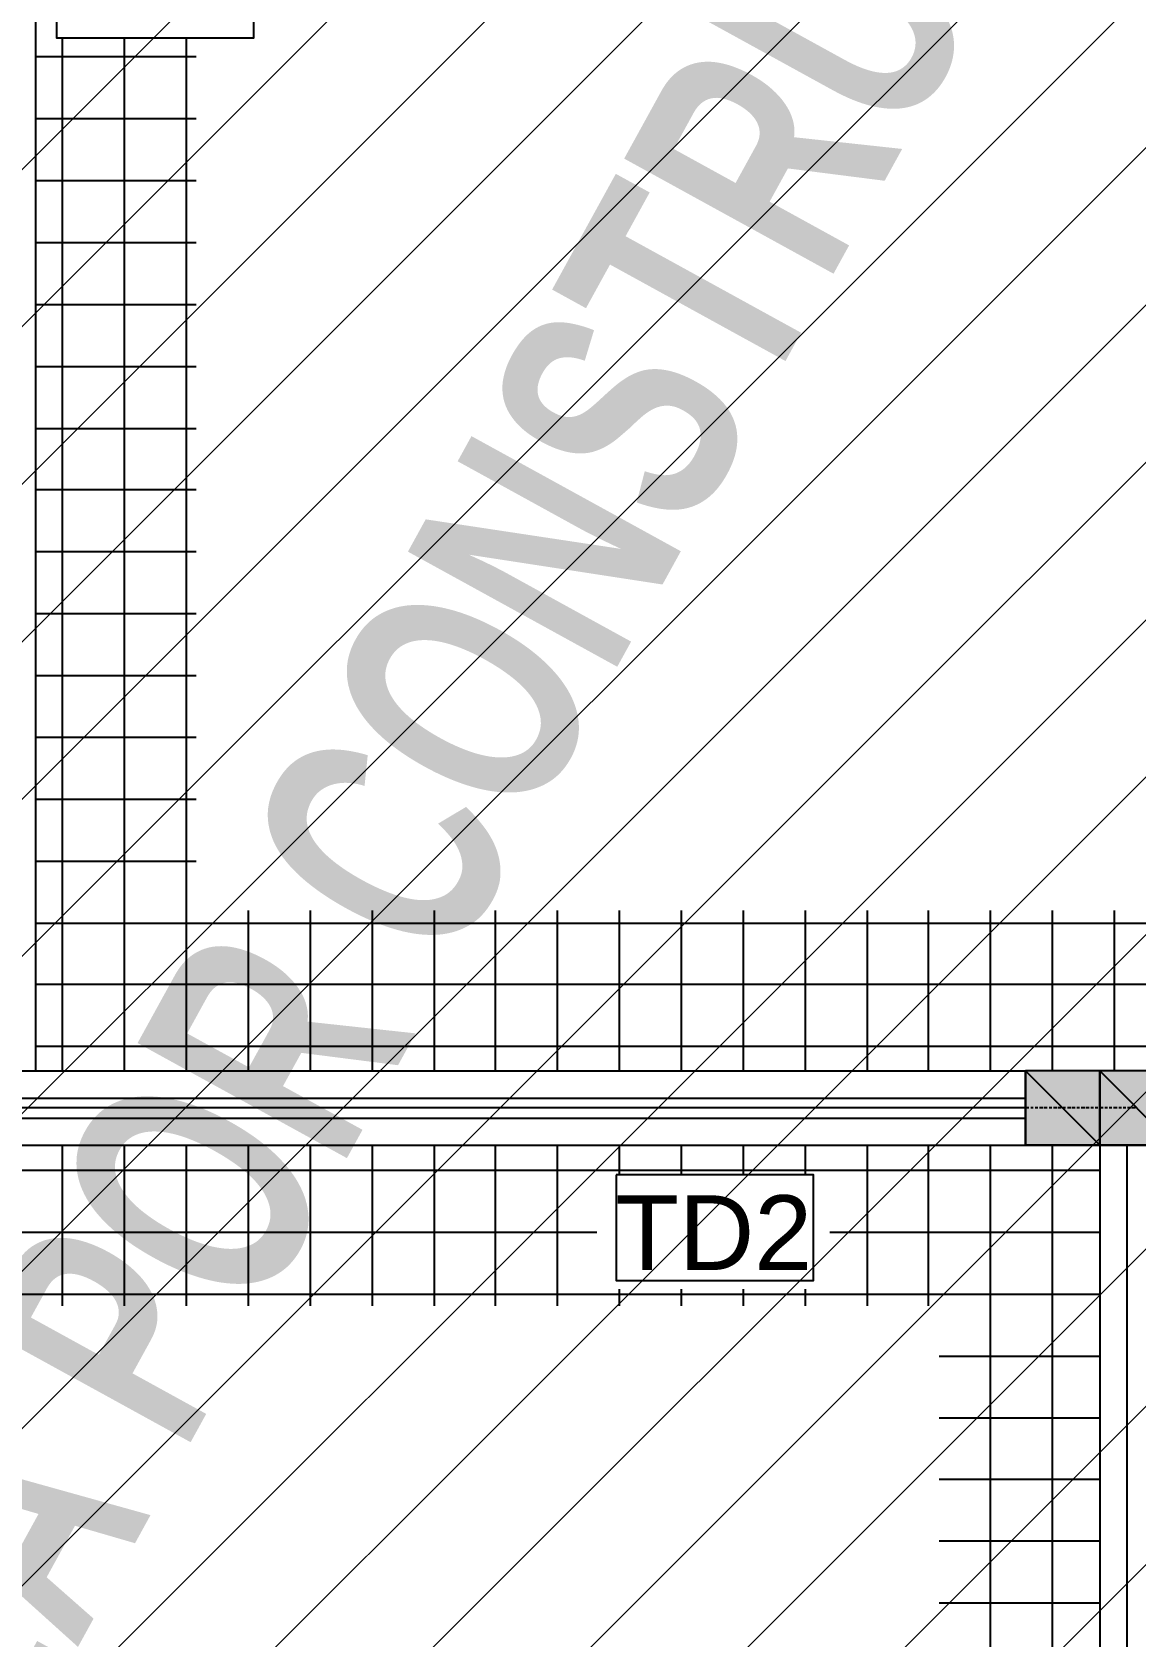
# Model space of a CAD drawing. Header units: metres. Extents: x 2.9 to 42.8, y 1.7 to 28.7.
# Drawn here: x 9.275 to 11.505, y 15.181 to 18.425 of the extents above; entities that cross this region are included whole.
import ezdxf

# ---------------------------------------------------------------- set-up
doc = ezdxf.new("R2010")
doc.units = ezdxf.units.M
for name, color, linetype in [('AMARILLO', 2, 'Continuous'), ('MAGENTA', 6, 'Continuous'), ('NEGRO', 7, 'Continuous'), ('RELLENO_MAGENTA', 6, 'Continuous'), ('TEXTO', 7, 'Continuous')]:
    doc.layers.add(name, color=color, linetype=linetype)
doc.layers.add('RGB_147_149_152', color=7, linetype='Continuous', true_color=0x939598)
doc.styles.add('ArialMT', font='arial.ttf')
doc.styles.add('ArialNarrow_Bold', font='ARIALNB.TTF')

msp = doc.modelspace()

# ---------------------------------------------------------------- hatches: boundary and pattern name
at = {"layer": 'RELLENO_MAGENTA'}
h = msp.add_hatch(color=256, dxfattribs=at)
h.dxf.hatch_style = 1
h.paths.add_polyline_path([(11.4318, 16.3248), (11.2818, 16.3248), (11.4318, 16.1749), (11.4318, 16.3248)])
h.paths.add_polyline_path([(11.2818, 16.3248), (11.4318, 16.1749), (11.2818, 16.1749), (11.2818, 16.3248)])
h = msp.add_hatch(color=256, dxfattribs=at)
h.dxf.hatch_style = 1
h.paths.add_polyline_path([(11.5817, 16.3248), (11.4318, 16.3248), (11.5817, 16.1749), (11.5817, 16.3248)])
h.paths.add_polyline_path([(11.4318, 16.3248), (11.5817, 16.1749), (11.4318, 16.1749), (11.4318, 16.3248)])

# ---------------------------------------------------------------- linework, layer by layer
at = {"layer": 'AMARILLO', "lineweight": -3}
for points in [[(7.5812, 16.2701), (11.2818, 16.2701)], [(7.5812, 16.2295), (11.2818, 16.2295)], [(9.2763, 16.2507), (9.2816, 16.2507)], [(9.2851, 16.2507), (9.2922, 16.2507)], [(9.2939, 16.2507), (9.301, 16.2507)], [(9.3045, 16.2507), (9.3098, 16.2507)], [(9.3133, 16.2507), (9.3204, 16.2507)], [(9.3222, 16.2507), (9.3292, 16.2507)], [(9.3327, 16.2507), (9.338, 16.2507)], [(9.3416, 16.2507), (9.3468, 16.2507)], [(9.3504, 16.2507), (9.3574, 16.2507)], [(9.361, 16.2507), (9.3662, 16.2507)], [(9.3698, 16.2507), (9.3751, 16.2507)], [(9.3786, 16.2507), (9.3857, 16.2507)], [(9.3892, 16.2507), (9.3945, 16.2507)], [(9.398, 16.2507), (9.4033, 16.2507)], [(9.4068, 16.2507), (9.4139, 16.2507)], [(9.4156, 16.2507), (9.4227, 16.2507)], [(9.4262, 16.2507), (9.4315, 16.2507)], [(9.435, 16.2507), (9.4421, 16.2507)], [(9.4439, 16.2507), (9.4509, 16.2507)], [(9.4544, 16.2507), (9.4597, 16.2507)], [(9.4633, 16.2507), (9.4703, 16.2507)], [(9.4721, 16.2507), (9.4791, 16.2507)], [(9.4827, 16.2507), (9.488, 16.2507)], [(9.4915, 16.2507), (9.4985, 16.2507)], [(9.5003, 16.2507), (9.5074, 16.2507)], [(9.5109, 16.2507), (9.5162, 16.2507)], [(9.5197, 16.2507), (9.525, 16.2507)], [(9.5285, 16.2507), (9.5356, 16.2507)], [(9.5391, 16.2507), (9.5444, 16.2507)], [(9.5479, 16.2507), (9.5532, 16.2507)], [(9.5567, 16.2507), (9.5638, 16.2507)], [(9.5673, 16.2507), (9.5726, 16.2507)], [(9.5762, 16.2507), (9.5814, 16.2507)], [(9.585, 16.2507), (9.592, 16.2507)], [(9.5938, 16.2507), (9.6008, 16.2507)], [(9.6044, 16.2507), (9.6097, 16.2507)], [(9.6132, 16.2507), (9.6203, 16.2507)], [(9.622, 16.2507), (9.6291, 16.2507)], [(9.6326, 16.2507), (9.6379, 16.2507)], [(9.6414, 16.2507), (9.6485, 16.2507)], [(9.6502, 16.2507), (9.6573, 16.2507)], [(9.6608, 16.2507), (9.6661, 16.2507)], [(9.6696, 16.2507), (9.6767, 16.2507)], [(9.6785, 16.2507), (9.6855, 16.2507)], [(9.689, 16.2507), (9.6943, 16.2507)], [(9.6979, 16.2507), (9.7032, 16.2507)], [(9.7067, 16.2507), (9.7137, 16.2507)], [(9.7173, 16.2507), (9.7226, 16.2507)], [(9.7261, 16.2507), (9.7314, 16.2507)], [(9.7349, 16.2507), (9.742, 16.2507)], [(9.7455, 16.2507), (9.7508, 16.2507)], [(9.7543, 16.2507), (9.7596, 16.2507)], [(9.7631, 16.2507), (9.7702, 16.2507)], [(9.7719, 16.2507), (9.779, 16.2507)], [(9.7825, 16.2507), (9.7878, 16.2507)], [(9.7913, 16.2507), (9.7984, 16.2507)], [(9.8002, 16.2507), (9.8072, 16.2507)], [(9.8108, 16.2507), (9.816, 16.2507)], [(9.8196, 16.2507), (9.8266, 16.2507)], [(9.8284, 16.2507), (9.8354, 16.2507)], [(9.839, 16.2507), (9.8443, 16.2507)], [(9.8478, 16.2507), (9.8548, 16.2507)], [(9.8566, 16.2507), (9.8637, 16.2507)], [(9.8672, 16.2507), (9.8725, 16.2507)], [(9.876, 16.2507), (9.8813, 16.2507)], [(9.8848, 16.2507), (9.8919, 16.2507)], [(9.8954, 16.2507), (9.9007, 16.2507)], [(9.9042, 16.2507), (9.9095, 16.2507)], [(9.9131, 16.2507), (9.9201, 16.2507)], [(9.9219, 16.2507), (9.9289, 16.2507)], [(9.9325, 16.2507), (9.9378, 16.2507)], [(9.9413, 16.2507), (9.9483, 16.2507)], [(9.9501, 16.2507), (9.9572, 16.2507)], [(9.9607, 16.2507), (9.966, 16.2507)], [(9.9695, 16.2507), (9.9766, 16.2507)], [(9.9783, 16.2507), (9.9854, 16.2507)], [(9.9889, 16.2507), (9.9942, 16.2507)], [(9.9977, 16.2507), (10.0048, 16.2507)], [(10.0065, 16.2507), (10.0136, 16.2507)], [(10.0171, 16.2507), (10.0224, 16.2507)], [(10.0259, 16.2507), (10.033, 16.2507)], [(10.0348, 16.2507), (10.0418, 16.2507)], [(10.0453, 16.2507), (10.0506, 16.2507)], [(10.0542, 16.2507), (10.0595, 16.2507)], [(10.063, 16.2507), (10.07, 16.2507)], [(10.0736, 16.2507), (10.0789, 16.2507)], [(10.0824, 16.2507), (10.0877, 16.2507)], [(10.0912, 16.2507), (10.0983, 16.2507)], [(10.1, 16.2507), (10.1071, 16.2507)], [(10.1106, 16.2507), (10.1159, 16.2507)], [(10.1194, 16.2507), (10.1265, 16.2507)], [(10.1283, 16.2507), (10.1353, 16.2507)], [(10.1388, 16.2507), (10.1441, 16.2507)], [(10.1477, 16.2507), (10.1547, 16.2507)], [(10.1565, 16.2507), (10.1635, 16.2507)], [(10.1671, 16.2507), (10.1723, 16.2507)], [(10.1759, 16.2507), (10.1829, 16.2507)], [(10.1847, 16.2507), (10.1917, 16.2507)], [(10.1953, 16.2507), (10.2006, 16.2507)], [(10.2041, 16.2507), (10.2094, 16.2507)], [(10.2129, 16.2507), (10.22, 16.2507)], [(10.2235, 16.2507), (10.2288, 16.2507)], [(10.2323, 16.2507), (10.2376, 16.2507)], [(10.2411, 16.2507), (10.2482, 16.2507)], [(10.2517, 16.2507), (10.257, 16.2507)], [(10.2605, 16.2507), (10.2658, 16.2507)], [(10.2694, 16.2507), (10.2764, 16.2507)], [(10.2782, 16.2507), (10.2852, 16.2507)], [(10.2888, 16.2507), (10.2941, 16.2507)], [(10.2976, 16.2507), (10.3046, 16.2507)], [(10.3064, 16.2507), (10.3135, 16.2507)], [(10.317, 16.2507), (10.3223, 16.2507)], [(10.3258, 16.2507), (10.3329, 16.2507)], [(10.3346, 16.2507), (10.3417, 16.2507)], [(10.3452, 16.2507), (10.3505, 16.2507)], [(10.354, 16.2507), (10.3611, 16.2507)], [(10.3628, 16.2507), (10.3699, 16.2507)], [(10.3734, 16.2507), (10.3787, 16.2507)], [(10.3823, 16.2507), (10.3875, 16.2507)], [(10.3911, 16.2507), (10.3981, 16.2507)], [(10.4017, 16.2507), (10.4069, 16.2507)], [(10.4105, 16.2507), (10.4158, 16.2507)], [(10.4193, 16.2507), (10.4263, 16.2507)], [(10.4299, 16.2507), (10.4352, 16.2507)], [(10.4387, 16.2507), (10.444, 16.2507)], [(10.4475, 16.2507), (10.4546, 16.2507)], [(10.4563, 16.2507), (10.4634, 16.2507)], [(10.4669, 16.2507), (10.4722, 16.2507)], [(10.4757, 16.2507), (10.4828, 16.2507)], [(10.4846, 16.2507), (10.4916, 16.2507)], [(10.4951, 16.2507), (10.5004, 16.2507)], [(10.504, 16.2507), (10.511, 16.2507)], [(10.5128, 16.2507), (10.5198, 16.2507)], [(10.5234, 16.2507), (10.5287, 16.2507)], [(10.5322, 16.2507), (10.5392, 16.2507)], [(10.541, 16.2507), (10.5481, 16.2507)], [(10.5516, 16.2507), (10.5569, 16.2507)], [(10.5604, 16.2507), (10.5657, 16.2507)], [(10.5692, 16.2507), (10.5763, 16.2507)], [(10.5798, 16.2507), (10.5851, 16.2507)], [(10.5886, 16.2507), (10.5939, 16.2507)], [(10.5974, 16.2507), (10.6045, 16.2507)], [(10.608, 16.2507), (10.6133, 16.2507)], [(10.6168, 16.2507), (10.6221, 16.2507)], [(10.6257, 16.2507), (10.6327, 16.2507)], [(10.6345, 16.2507), (10.6415, 16.2507)], [(10.6451, 16.2507), (10.6504, 16.2507)], [(10.6539, 16.2507), (10.6609, 16.2507)], [(10.6627, 16.2507), (10.6698, 16.2507)], [(10.6733, 16.2507), (10.6786, 16.2507)], [(10.6821, 16.2507), (10.6892, 16.2507)], [(10.6909, 16.2507), (10.698, 16.2507)], [(10.7015, 16.2507), (10.7068, 16.2507)], [(10.7103, 16.2507), (10.7174, 16.2507)], [(10.7192, 16.2507), (10.7262, 16.2507)], [(10.7297, 16.2507), (10.735, 16.2507)], [(10.7386, 16.2507), (10.7438, 16.2507)], [(10.7474, 16.2507), (10.7544, 16.2507)], [(10.758, 16.2507), (10.7633, 16.2507)], [(10.7668, 16.2507), (10.7721, 16.2507)], [(10.7756, 16.2507), (10.7827, 16.2507)], [(10.7844, 16.2507), (10.7915, 16.2507)], [(10.795, 16.2507), (10.8003, 16.2507)], [(10.8038, 16.2507), (10.8109, 16.2507)], [(10.8126, 16.2507), (10.8197, 16.2507)], [(10.8232, 16.2507), (10.8285, 16.2507)], [(10.832, 16.2507), (10.8391, 16.2507)], [(10.8409, 16.2507), (10.8479, 16.2507)], [(10.8514, 16.2507), (10.8567, 16.2507)], [(10.8603, 16.2507), (10.8673, 16.2507)], [(10.8691, 16.2507), (10.8761, 16.2507)], [(10.8797, 16.2507), (10.885, 16.2507)], [(10.8885, 16.2507), (10.8955, 16.2507)], [(10.8973, 16.2507), (10.9044, 16.2507)], [(10.9079, 16.2507), (10.9132, 16.2507)], [(10.9167, 16.2507), (10.922, 16.2507)], [(10.9255, 16.2507), (10.9326, 16.2507)], [(10.9361, 16.2507), (10.9414, 16.2507)], [(10.9449, 16.2507), (10.9502, 16.2507)], [(10.9537, 16.2507), (10.9608, 16.2507)], [(10.9626, 16.2507), (10.9696, 16.2507)], [(10.9732, 16.2507), (10.9784, 16.2507)], [(10.982, 16.2507), (10.989, 16.2507)], [(10.9908, 16.2507), (10.9978, 16.2507)], [(11.0014, 16.2507), (11.0067, 16.2507)], [(11.0102, 16.2507), (11.0173, 16.2507)], [(11.019, 16.2507), (11.0261, 16.2507)], [(11.0296, 16.2507), (11.0349, 16.2507)], [(11.0384, 16.2507), (11.0455, 16.2507)], [(11.0472, 16.2507), (11.0543, 16.2507)], [(11.0578, 16.2507), (11.0631, 16.2507)], [(11.0666, 16.2507), (11.0719, 16.2507)], [(11.0755, 16.2507), (11.0825, 16.2507)], [(11.086, 16.2507), (11.0913, 16.2507)], [(11.0949, 16.2507), (11.1002, 16.2507)], [(11.1037, 16.2507), (11.1107, 16.2507)], [(11.1143, 16.2507), (11.1196, 16.2507)], [(11.1231, 16.2507), (11.1284, 16.2507)], [(11.1319, 16.2507), (11.139, 16.2507)], [(11.1407, 16.2507), (11.1478, 16.2507)], [(11.1513, 16.2507), (11.1566, 16.2507)], [(11.1601, 16.2507), (11.1672, 16.2507)], [(11.1689, 16.2507), (11.176, 16.2507)], [(11.1795, 16.2507), (11.1848, 16.2507)], [(11.1883, 16.2507), (11.1954, 16.2507)], [(11.1972, 16.2507), (11.2042, 16.2507)], [(11.2078, 16.2507), (11.213, 16.2507)], [(11.2166, 16.2507), (11.2236, 16.2507)], [(11.2254, 16.2507), (11.2324, 16.2507)], [(11.236, 16.2507), (11.2413, 16.2507)], [(11.2448, 16.2507), (11.2501, 16.2507)], [(11.2536, 16.2507), (11.2607, 16.2507)], [(11.2642, 16.2507), (11.2695, 16.2507)], [(11.273, 16.2507), (11.2783, 16.2507)], [(11.2818, 16.2507), (11.2889, 16.2507)], [(11.2924, 16.2507), (11.2977, 16.2507)], [(11.3012, 16.2507), (11.3065, 16.2507)], [(11.3101, 16.2507), (11.3171, 16.2507)], [(11.3189, 16.2507), (11.3259, 16.2507)], [(11.3295, 16.2507), (11.3348, 16.2507)], [(11.3383, 16.2507), (11.3453, 16.2507)], [(11.3471, 16.2507), (11.3542, 16.2507)], [(11.3577, 16.2507), (11.363, 16.2507)], [(11.3665, 16.2507), (11.3736, 16.2507)], [(11.3753, 16.2507), (11.3824, 16.2507)], [(11.3859, 16.2507), (11.3912, 16.2507)], [(11.3947, 16.2507), (11.4018, 16.2507)], [(11.4035, 16.2507), (11.4106, 16.2507)], [(11.4141, 16.2507), (11.4194, 16.2507)], [(11.4229, 16.2507), (11.4282, 16.2507)], [(11.4318, 16.2507), (11.4388, 16.2507)], [(11.4423, 16.2507), (11.4476, 16.2507)], [(11.4512, 16.2507), (11.4565, 16.2507)], [(11.46, 16.2507), (11.467, 16.2507)], [(11.4706, 16.2507), (11.4759, 16.2507)], [(11.4794, 16.2507), (11.4847, 16.2507)], [(11.4882, 16.2507), (11.4953, 16.2507)], [(11.497, 16.2507), (11.5041, 16.2507)], [(11.4864, 16.1749), (11.4864, 11.3753)]]:
    msp.add_lwpolyline(points, dxfattribs=at)
at = {"layer": 'MAGENTA', "lineweight": -3}
for points in [[(11.4318, 16.3248), (11.2818, 16.3248), (11.4318, 16.1749)], [(11.2818, 16.3248), (11.4318, 16.1749), (11.2818, 16.1749)], [(11.2818, 16.3248), (11.2818, 16.1749), (11.4318, 16.1749), (11.4318, 16.3248)], [(11.5817, 16.3248), (11.4318, 16.3248), (11.5817, 16.1749)], [(11.4318, 16.3248), (11.5817, 16.1749), (11.4318, 16.1749)], [(11.4318, 16.3248), (11.4318, 16.1749), (11.5817, 16.1749), (11.5817, 16.3248)]]:
    msp.add_lwpolyline(points, close=True, dxfattribs=at)
at = {"layer": 'NEGRO', "lineweight": -3}
for points in [[(9.1317, 7.5741), (9.1317, 7.4242), (12.4813, 7.4242), (12.4813, 6.2742), (12.4813, 6.1242), (12.6312, 6.1242), (12.6312, 21.8246), (12.4813, 21.8246), (12.4813, 20.9762), (11.2818, 20.9762), (11.2818, 20.8262), (12.4813, 20.8262), (12.4813, 16.3248), (11.2818, 16.3248), (11.2818, 16.1749), (12.4813, 16.1749), (12.4813, 11.3753), (10.2323, 11.3753), (10.2323, 11.2254), (12.4813, 11.2254), (12.4813, 7.5741)], [(9.3239, 18.6267), (9.3239, 18.4132), (9.7226, 18.4132), (9.7226, 18.6267)], [(10.4546, 16.1149), (10.4546, 15.9015), (10.8532, 15.9015), (10.8532, 16.1149)]]:
    msp.add_lwpolyline(points, close=True, dxfattribs=at)
for points in [[(9.2816, 20.8262), (9.2816, 16.3248)], [(9.3363, 16.6493), (9.3363, 18.4132)], [(9.4615, 16.6493), (9.4615, 18.4132)], [(9.5867, 16.6493), (9.5867, 18.4132)], [(9.6061, 18.3744), (9.2816, 18.3744)], [(9.6061, 18.2492), (9.2816, 18.2492)], [(9.6061, 18.124), (9.2816, 18.124)], [(9.6061, 17.9987), (9.2816, 17.9987)], [(9.6061, 17.8735), (9.2816, 17.8735)], [(9.6061, 17.7483), (9.2816, 17.7483)], [(9.6061, 17.623), (9.2816, 17.623)], [(9.6061, 17.4995), (9.2816, 17.4995)], [(9.6061, 17.3743), (9.2816, 17.3743)], [(9.6061, 17.2491), (9.2816, 17.2491)], [(9.6061, 17.1238), (9.2816, 17.1238)], [(9.6061, 16.9986), (9.2816, 16.9986)], [(9.6061, 16.8734), (9.2816, 16.8734)], [(9.6061, 16.7481), (9.2816, 16.7481)], [(9.3363, 16.3248), (9.3363, 16.6493)], [(9.4615, 16.3248), (9.4615, 16.6493)], [(9.5867, 16.3248), (9.5867, 16.6493)], [(9.712, 16.3248), (9.712, 16.6493)], [(9.8372, 16.3248), (9.8372, 16.6493)], [(9.9624, 16.3248), (9.9624, 16.6493)], [(10.0877, 16.3248), (10.0877, 16.6493)], [(10.2112, 16.3248), (10.2112, 16.6493)], [(10.3364, 16.3248), (10.3364, 16.6493)], [(10.4616, 16.3248), (10.4616, 16.6493)], [(10.5869, 16.3248), (10.5869, 16.6493)], [(10.7121, 16.3248), (10.7121, 16.6493)], [(10.8373, 16.3248), (10.8373, 16.6493)], [(10.9626, 16.3248), (10.9626, 16.6493)], [(11.086, 16.3248), (11.086, 16.6493)], [(11.2113, 16.3248), (11.2113, 16.6493)], [(11.3365, 16.3248), (11.3365, 16.6493)], [(11.4617, 16.3248), (11.4617, 16.6493)], [(11.5323, 16.6229), (9.2816, 16.6229)], [(11.5323, 16.4994), (9.2816, 16.4994)], [(11.5323, 16.3742), (9.2816, 16.3742)], [(7.5812, 16.3248), (11.2818, 16.3248)], [(7.5812, 16.2507), (11.2818, 16.2507)], [(7.5812, 16.1749), (11.2818, 16.1749)], [(9.3363, 15.8503), (9.3363, 16.1749)], [(9.4615, 15.8503), (9.4615, 16.1749)], [(9.5867, 15.8503), (9.5867, 16.1749)], [(9.712, 15.8503), (9.712, 16.1749)], [(9.8372, 15.8503), (9.8372, 16.1749)], [(9.9624, 15.8503), (9.9624, 16.1749)], [(10.0877, 15.8503), (10.0877, 16.1749)], [(10.2112, 15.8503), (10.2112, 16.1749)], [(10.3364, 15.8503), (10.3364, 16.1749)], [(10.4616, 16.1149), (10.4616, 16.1749)], [(10.5869, 16.1149), (10.5869, 16.1749)], [(10.7121, 16.1149), (10.7121, 16.1749)], [(10.8373, 16.1149), (10.8373, 16.1749)], [(10.9626, 15.8503), (10.9626, 16.1749)], [(11.086, 15.8503), (11.086, 16.1749)], [(11.2113, 15.8503), (11.2113, 16.1749)], [(11.3365, 15.8503), (11.3365, 16.1749)], [(11.4318, 16.1749), (11.4318, 11.3753)], [(11.4318, 16.1237), (9.2075, 16.1237), (7.5812, 16.1237)], [(10.4158, 15.9985), (9.2075, 15.9985), (8.5002, 15.9985)], [(11.4318, 15.9985), (10.8867, 15.9985)], [(11.4318, 15.8732), (9.2075, 15.8732)], [(10.4616, 15.8503), (10.4616, 15.8838)], [(10.5869, 15.8503), (10.5869, 15.8838)], [(10.7121, 15.8503), (10.7121, 15.8838)], [(10.8373, 15.8503), (10.8373, 15.8838)], [(11.2113, 13.5996), (11.2113, 15.8503)], [(11.3365, 13.5996), (11.3365, 15.8503)], [(11.4318, 15.748), (11.1072, 15.748)], [(11.4318, 15.6228), (11.1072, 15.6228)], [(11.4318, 15.4993), (11.1072, 15.4993)], [(11.4318, 15.3741), (11.1072, 15.3741)], [(11.4318, 15.2488), (11.1072, 15.2488)]]:
    msp.add_lwpolyline(points, dxfattribs=at)
at = {"layer": 'RGB_147_149_152', "lineweight": 15}
for points in [[(5.782, 14.6756), (12.132, 21.0256)], [(5.782, 14.3581), (12.4495, 21.0256)], [(5.782, 14.0388), (12.6189, 20.8774)], [(5.782, 13.7213), (12.6206, 20.5599)], [(5.782, 13.402), (12.6206, 20.2424)], [(6.0713, 13.3756), (12.6206, 19.9231)], [(6.3906, 13.3756), (12.6206, 19.6056)], [(6.7081, 13.3756), (12.6224, 19.2881)], [(7.0273, 13.3756), (12.6224, 18.9706)], [(7.2813, 13.3121), (12.6224, 18.6531)], [(7.2813, 12.9928), (12.6224, 18.3339)], [(7.2813, 12.6753), (12.6224, 18.0164)], [(7.2813, 12.3578), (12.6242, 17.6989)], [(7.2813, 12.0385), (12.6242, 17.3814)], [(7.2813, 11.721), (12.6242, 17.0639)], [(7.2813, 11.4018), (12.6242, 16.7464)], [(7.4224, 11.2254), (12.6259, 16.4271)]]:
    msp.add_lwpolyline(points, dxfattribs=at)

# ---------------------------------------------------------------- texts
at = {"layer": 'TEXTO', "color": 18, "true_color": 0x000000, "style": 'ArialNarrow_Bold', "width": 0.82}
msp.add_text('AREA POR CONSTRUIR', height=0.4828, rotation=61.188, dxfattribs=at).set_placement((8.9006, 14.3122))
at = {"layer": 'TEXTO', "color": 18, "true_color": 0x000000, "style": 'ArialMT'}
msp.add_text('TD2', height=0.1509, dxfattribs=at).set_placement((10.4528, 15.9226))

doc.saveas('drawing.dxf')
